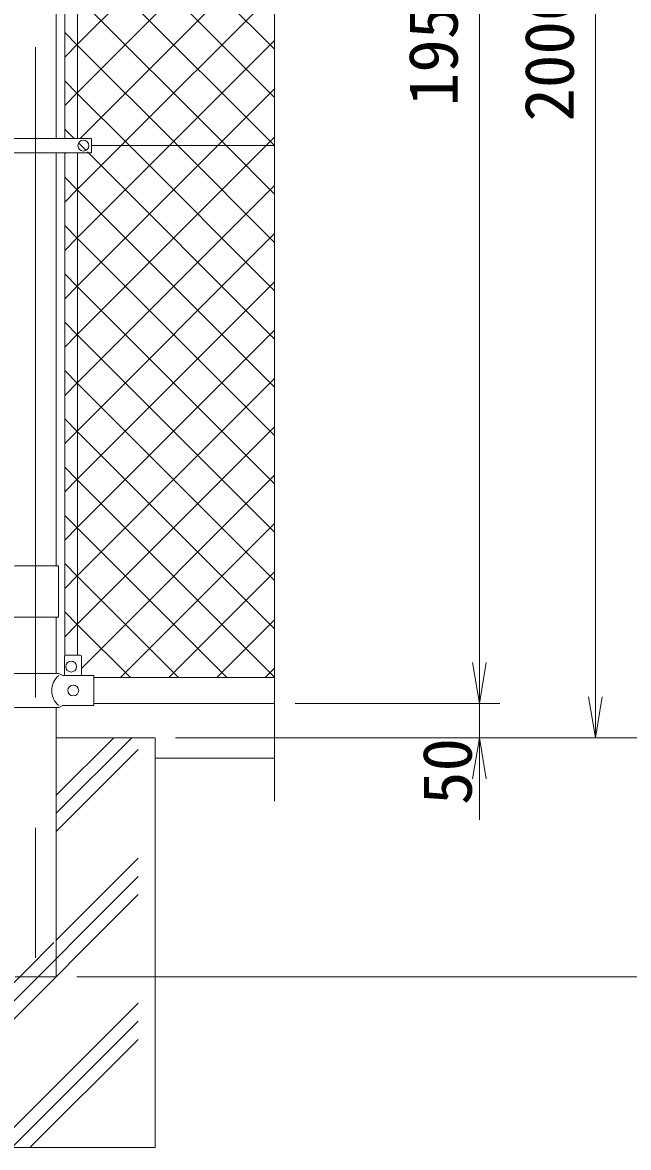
# Model space of a CAD drawing. Units: millimetres, scale not verified. Extents: x -6300 to 6300, y -4455 to 4455.
# Drawn here: x 2984 to 3872, y -1756 to -109 of the extents above; entities that cross this region are included whole.
import ezdxf
from ezdxf.enums import TextEntityAlignment as Align

# ---------------------------------------------------------------- set-up
doc = ezdxf.new("R2010")
doc.units = ezdxf.units.MM
doc.header["$LTSCALE"] = 30
doc.linetypes.add('USER1', pattern=[50.8, 31.75, -6.35, 6.35, -6.35])
for name, color, linetype, lineweight in [('0-0_D-BMK', 2, 'USER1', 13), ('0-1_D-STR1', 1, 'Continuous', 18), ('0-2_D-STR3', 3, 'Continuous', 13), ('0-3_D-DCR-HCH', 7, 'Continuous', 9), ('0-4_D-BGD', 7, 'Continuous', 9), ('0-5_D-STR4', 7, 'Continuous', 9), ('0-6_D-STR-DIM', 7, 'Continuous', 9), ('0-7_0', 7, 'Continuous', 9), ('0-A_D-STR2', 7, 'Continuous', 9)]:
    doc.layers.add(name, color=color, linetype=linetype, lineweight=lineweight)
doc.styles.add('ＭＳ ゴシック', font='')
doc.styles.get('ＭＳ ゴシック').set_extended_font_data('MS Gothic')

# ---------------------------------------------------------------- blocks, each defined once
blk = doc.blocks.new('_Open')
at = {"layer": '0-7_0'}
blk.add_line((-30, 5), (0, 0), dxfattribs=at)
blk.add_lwpolyline([(-30, -5), (0, 0), (-30, 0)], dxfattribs=at)

msp = doc.modelspace()

# ---------------------------------------------------------------- linework, layer by layer
at = {"layer": '0-0_D-BMK'}
msp.add_line((3003.09, 1379.08), (3003.09, -1516.74), dxfattribs=at)
at = {"layer": '0-1_D-STR1'}
for p, q in [((3033.34, 516.34), (3033.34, -278.66)), ((3033.34, -299.66), (3033.34, -904.66)), ((3033.34, -979.66), (3033.34, -1062.06)), ((3088.09, -1068.16), (3353.09, -1068.16)), ((3033.34, -1112.06), (3033.34, -1506.16)), ((3088.09, -1106.16), (3353.09, -1106.16)), ((2972.84, -1506.16), (3033.34, -1506.16))]:
    msp.add_line(p, q, dxfattribs=at)
at = {"layer": '0-2_D-STR3'}
for p, q in [((3045.59, 516.34), (3045.59, -278.66)), ((3064.59, 516.34), (3064.59, -278.66)), ((2970.29, -278.66), (3085.09, -278.66)), ((3085.09, -278.66), (3085.09, -299.66)), ((3353.09, -289.16), (3085.09, -289.16)), ((2970.29, -299.66), (3085.09, -299.66)), ((3045.59, -1035.74), (3045.59, -299.66)), ((3064.59, -1035.06), (3064.59, -299.66)), ((2972.05, -904.66), (3036.39, -904.66)), ((3036.39, -904.66), (3036.39, -979.66)), ((2950.45, -979.66), (3036.39, -979.66)), ((3045.09, -1037.06), (3045.09, -1065.06)), ((3047.09, -1035.06), (3068.09, -1035.06)), ((3070.09, -1037.06), (3070.09, -1065.06)), ((2966.99, -1062.06), (3036.89, -1062.06)), ((3042.89, -1065.06), (3036.89, -1062.06)), ((3042.89, -1065.06), (3088.09, -1065.06)), ((3088.09, -1109.06), (3088.09, -1065.06)), ((2966.99, -1112.06), (3036.89, -1112.06)), ((3042.89, -1109.06), (3036.89, -1112.06)), ((3042.89, -1109.06), (3088.09, -1109.06))]:
    msp.add_line(p, q, dxfattribs=at)
for centre in [(3073.09, -289.16), (3055.09, -1052.06), (3058.09, -1087.06)]:
    msp.add_circle(centre, 8, dxfattribs=at)
for centre, radius, start, end in [((3047.09, -1037.06), 2, 90, 180), ((3068.09, -1037.06), 2, 0, 90), ((3055.48, -1087.06), 28.8, 130.19176, 229.80824)]:
    msp.add_arc(centre, radius, start, end, dxfattribs=at)
at = {"layer": '0-3_D-DCR-HCH'}
for p, q in [((3033.34, -1266.78), (3143.96, -1156.16)), ((3033.34, -1240.27), (3117.44, -1156.16)), ((3033.34, -1293.3), (3153.09, -1173.55)), ((3033.34, -1452.4), (3153.09, -1332.65)), ((2853.09, -1659.16), (3153.09, -1359.16)), ((2853.09, -1685.68), (3153.09, -1385.68)), ((2853.09, -1632.65), (3029.58, -1456.16)), ((2941.71, -1756.16), (3153.09, -1544.78)), ((2968.22, -1756.16), (3153.09, -1571.3)), ((2994.74, -1756.16), (3153.09, -1597.81))]:
    msp.add_line(p, q, dxfattribs=at)
at = {"layer": '0-4_D-BGD'}
msp.add_line((3178.09, -1186.16), (3353.09, -1186.16), dxfattribs=at)
at = {"layer": '0-5_D-STR4'}
for p, q in [((3178.09, -1156.16), (3033.34, -1156.16)), ((3178.09, -1156.16), (3178.09, -1756.16)), ((2828.09, -1756.16), (3178.09, -1756.16))]:
    msp.add_line(p, q, dxfattribs=at)
at = {"layer": '0-6_D-STR-DIM'}
for p, q in [((3653.09, -1046.16), (3653.09, 783.84)), ((3823.09, 783.84), (3823.09, -1096.16)), ((3353.09, -1249.16), (3353.09, 93.19)), ((3653.09, -1046.16), (3653.09, -986.16)), ((3383.09, -1106.16), (3683.09, -1106.16)), ((3383.09, -1106.16), (3683.09, -1106.16)), ((3653.09, -1156.16), (3653.09, -1106.16)), ((3208.09, -1156.16), (3683.09, -1156.16)), ((3208.09, -1156.16), (4023.09, -1156.16)), ((3208.09, -1156.16), (4023.09, -1156.16)), ((3208.09, -1156.16), (3853.09, -1156.16)), ((3653.09, -1216.16), (3653.09, -1276.16)), ((3063.34, -1506.16), (4193.09, -1506.16)), ((3063.34, -1506.16), (4023.09, -1506.16))]:
    msp.add_line(p, q, dxfattribs=at)
at = {"layer": '0-A_D-STR2'}
for p, q in [((3064.59, -140.87), (3353.09, 147.63)), ((3353.09, -148.08), (3064.59, 140.42)), ((3353.09, -218.79), (3064.59, 69.71)), ((3068.22, -278.66), (3353.09, 6.21)), ((3352.75, -289.16), (3064.59, -1)), ((3128.43, -289.16), (3353.09, -64.5)), ((3282.04, -289.16), (3064.59, -71.71)), ((3064.59, -142.43), (3045.59, -123.43)), ((3045.59, -159.87), (3064.59, -140.87)), ((3211.33, -289.16), (3064.59, -142.43)), ((3199.14, -289.16), (3353.09, -135.21)), ((3064.59, -213.14), (3045.59, -194.14)), ((3140.61, -289.16), (3064.59, -213.14)), ((3269.85, -289.16), (3353.09, -205.93)), ((3059.4, -278.66), (3045.59, -264.85)), ((3340.56, -289.16), (3353.09, -276.64)), ((3064.59, -353), (3128.43, -289.16)), ((3064.59, -423.71), (3199.14, -289.16)), ((3064.59, -494.43), (3269.85, -289.16)), ((3064.59, -565.14), (3340.56, -289.16)), ((3076.91, -296.17), (3066.09, -285.35)), ((3353.09, -501.64), (3140.61, -289.16)), ((3353.09, -430.93), (3211.33, -289.16)), ((3353.09, -360.21), (3282.04, -289.16)), ((3353.09, -289.5), (3352.75, -289.16)), ((3045.59, -301.29), (3047.38, -299.5)), ((3064.59, -354.56), (3045.59, -335.56)), ((3045.59, -372), (3064.59, -353)), ((3064.59, -635.85), (3353.09, -347.35)), ((3353.09, -643.06), (3064.59, -354.56)), ((3064.59, -425.27), (3045.59, -406.27)), ((3045.59, -442.71), (3064.59, -423.71)), ((3064.59, -706.56), (3353.09, -418.06)), ((3353.09, -713.77), (3064.59, -425.27)), ((3064.59, -495.98), (3045.59, -476.98)), ((3064.59, -777.27), (3353.09, -488.77)), ((3045.59, -513.43), (3064.59, -494.43)), ((3353.09, -784.48), (3064.59, -495.98)), ((3064.59, -566.69), (3045.59, -547.69)), ((3064.59, -847.98), (3353.09, -559.48)), ((3045.59, -584.14), (3064.59, -565.14)), ((3353.09, -855.19), (3064.59, -566.69)), ((3064.59, -637.4), (3045.59, -618.4)), ((3045.59, -654.85), (3064.59, -635.85)), ((3064.59, -918.69), (3353.09, -630.19)), ((3353.09, -925.9), (3064.59, -637.4)), ((3064.59, -708.11), (3045.59, -689.11)), ((3045.59, -725.56), (3064.59, -706.56)), ((3064.59, -989.4), (3353.09, -700.9)), ((3353.09, -996.61), (3064.59, -708.11)), ((3064.59, -778.82), (3045.59, -759.82)), ((3070.09, -1054.61), (3353.09, -771.61)), ((3045.59, -796.27), (3064.59, -777.27)), ((3353.09, -1067.32), (3064.59, -778.82)), ((3064.59, -849.53), (3045.59, -830.53)), ((3045.59, -866.98), (3064.59, -847.98)), ((3283.22, -1068.16), (3064.59, -849.53)), ((3127.25, -1068.16), (3353.09, -842.32)), ((3064.59, -920.24), (3045.59, -901.24)), ((3045.59, -937.69), (3064.59, -918.69)), ((3212.51, -1068.16), (3064.59, -920.24)), ((3197.96, -1068.16), (3353.09, -913.03)), ((3064.59, -990.95), (3045.59, -971.95)), ((3268.67, -1068.16), (3353.09, -983.74)), ((3045.59, -1008.4), (3064.59, -989.4)), ((3141.8, -1068.16), (3064.59, -990.95)), ((3339.38, -1068.16), (3353.09, -1054.45))]:
    msp.add_line(p, q, dxfattribs=at)
for points in [[(3045.59, -230.58), (3064.59, -211.58), (3353.09, 76.92)], [(3353.09, -572.35), (3080.4, -299.66), (3079.17, -298.43)]]:
    msp.add_lwpolyline(points, dxfattribs=at)

# ---------------------------------------------------------------- block references
at = {"layer": '0-6_D-STR-DIM', "xscale": 2, "yscale": 2}
for p, rotation in [((3653.09, -1106.16), 270), ((3653.09, -1106.16), 270), ((3823.09, -1156.16), 270), ((3653.09, -1156.16), 90)]:
    msp.add_blockref('_Open', p, dxfattribs=dict(at, rotation=rotation))

# ---------------------------------------------------------------- texts
at = {"layer": '0-6_D-STR-DIM', "style": 'ＭＳ ゴシック'}
for s, p in [('1950', (3642.97, -231.51)), ('2000', (3812.97, -254.04)), ('50', (3663.47, -1254.67))]:
    msp.add_text(s, height=72.14, rotation=90, dxfattribs=at).set_placement(p, align=Align.BOTTOM_LEFT)

doc.saveas('drawing.dxf')
